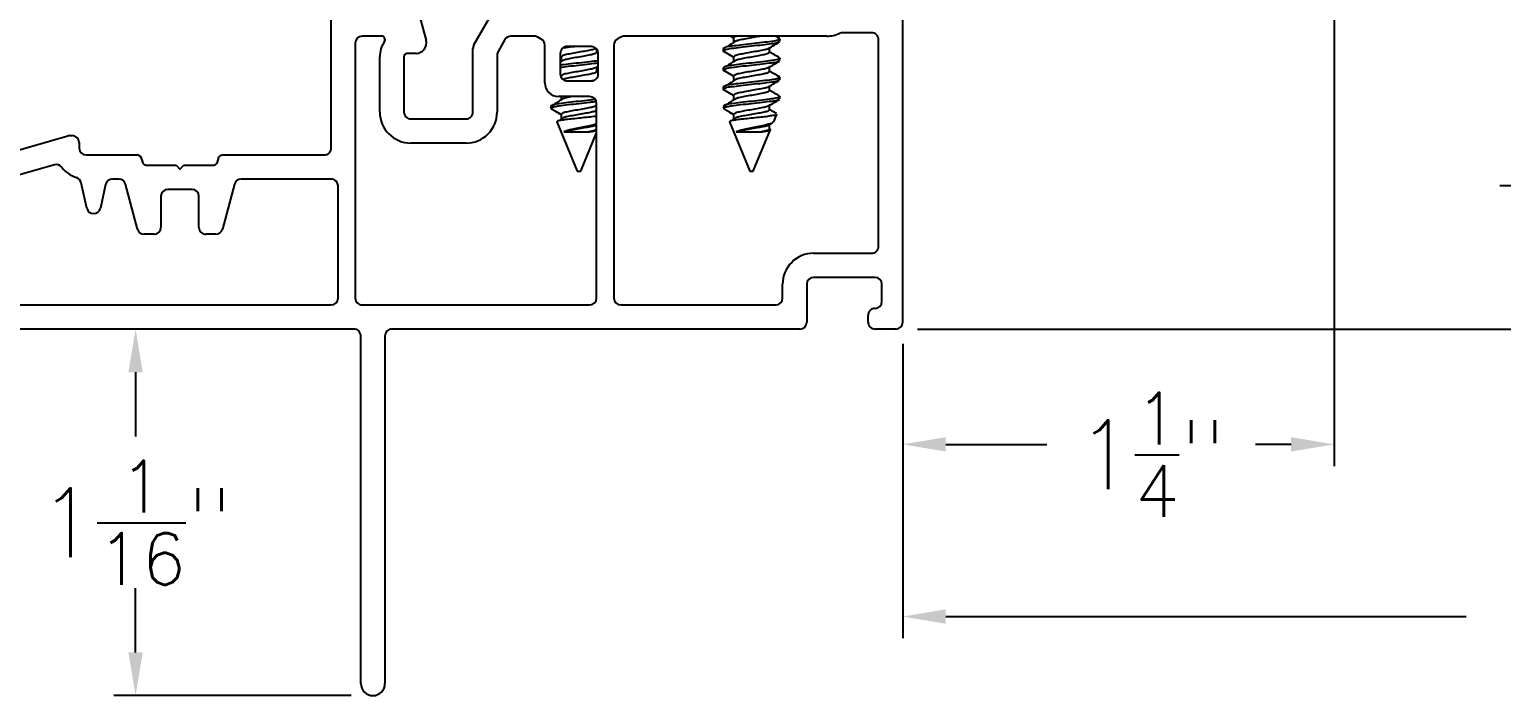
# Model space of a CAD drawing. Extents: x 50.9 to 61.7, y 12.6 to 36.7.
# Drawn here: x 52.995 to 57.26, y 26.823 to 28.754 of the extents above; entities that cross this region are included whole.
import ezdxf

# ---------------------------------------------------------------- set-up
doc = ezdxf.new("R2010")
doc.units = 0
doc.header["$LTSCALE"] = 0.3
doc.header["$MEASUREMENT"] = 0
doc.layers.get('0').update_dxf_attribs({"linetype": 'CONTINUOUS'})
doc.layers.get('Defpoints').update_dxf_attribs({"linetype": 'CONTINUOUS'})
doc.styles.add('ARCHITECTURAL', font='simplex.shx', dxfattribs={"height": 0.2})
doc.dimstyles.new('DIM-MMSTACKED', dxfattribs={"dimscale": 0, "dimtxt": 0.125, "dimasz": 0.125, "dimexe": 0.063, "dimexo": 0.063, "dimgap": 0.07, "dimtad": 0, "dimtih": 1, "dimtoh": 1, "dimdec": 4, "dimzin": 4, "dimdsep": 46, "dimlunit": 4, "dimtxsty": 'ARCHITECTURAL', "dimcen": 0.02, "dimclrt": 7, "dimadec": 0, "dimazin": 0, "dimtfac": 0.75, "dimtdec": 4, "dimtmove": 2, "dimatfit": 3, "dimfxl": 0, "dimfrac": 1, "dimtolj": 1, "dimtzin": 4, "dimarcsym": 0})

# ---------------------------------------------------------------- blocks, each defined once
blk = doc.blocks.new('*D8')
at = {"color": 0, "lineweight": -2}
for p, q in [((53.8722, 27.8851), (53.2396, 27.8851)), ((53.3026, 27.7601), (53.3026, 27.5738)), ((53.3026, 26.9476), (53.3026, 27.1338)), ((53.9272, 26.8226), (53.2396, 26.8226))]:
    blk.add_line(p, q, dxfattribs=at)
at = {"color": 0}
for points in [[(53.2818, 27.7601), (53.3234, 27.7601), (53.3026, 27.8851)], [(53.2818, 26.9476), (53.3234, 26.9476), (53.3026, 26.8226)]]:
    blk.add_solid(points, dxfattribs=at)
at = {"layer": 'Defpoints', "color": 0}
for p in [(53.9352, 27.8851), (53.3026, 26.8226), (53.9902, 26.8226)]:
    blk.add_point(p, dxfattribs=at)
at = {"color": 7, "insert": (53.3026, 27.5038), "char_height": 0.2, "attachment_point": 2, "style": 'ARCHITECTURAL'}
blk.add_mtext('\\A1;1{\\H0.75x;\\S1/16;}"', dxfattribs=at)
blk = doc.blocks.new('*D16')
at = {"color": 0, "lineweight": -2}
for p, q in [((56.3511, 28.8045), (57.5148, 28.8045)), ((57.4518, 28.6795), (57.4518, 28.5518)), ((57.4518, 28.0101), (57.4518, 28.1118)), ((55.5682, 27.8851), (57.5148, 27.8851))]:
    blk.add_line(p, q, dxfattribs=at)
at = {"color": 0}
for points in [[(57.4309, 28.6795), (57.4726, 28.6795), (57.4518, 28.8045)], [(57.4309, 28.0101), (57.4726, 28.0101), (57.4518, 27.8851)]]:
    blk.add_solid(points, dxfattribs=at)
at = {"layer": 'Defpoints', "color": 0}
for p in [(56.2881, 28.8045), (55.5052, 27.8851), (57.4518, 27.8851)]:
    blk.add_point(p, dxfattribs=at)
at = {"color": 7, "insert": (57.4524, 28.4818), "char_height": 0.2, "attachment_point": 2, "style": 'ARCHITECTURAL'}
blk.add_mtext('\\A1;{\\H0.75x;\\S15/16;}"', dxfattribs=at)
blk = doc.blocks.new('*D17')
at = {"color": 0, "lineweight": -2}
for p, q in [((56.7754, 28.9546), (56.7754, 27.488)), ((55.5252, 27.8421), (55.5252, 27.488)), ((55.6502, 27.551), (55.9429, 27.551)), ((56.6504, 27.551), (56.5472, 27.551))]:
    blk.add_line(p, q, dxfattribs=at)
at = {"color": 0}
for points in [[(55.6502, 27.5718), (55.6502, 27.5302), (55.5252, 27.551)], [(56.6504, 27.5718), (56.6504, 27.5302), (56.7754, 27.551)]]:
    blk.add_solid(points, dxfattribs=at)
at = {"layer": 'Defpoints', "color": 0}
for p in [(56.7754, 29.0176), (55.5252, 27.9051), (55.5252, 27.551)]:
    blk.add_point(p, dxfattribs=at)
at = {"color": 7, "insert": (56.2451, 27.701), "char_height": 0.2, "attachment_point": 2, "style": 'ARCHITECTURAL'}
blk.add_mtext('\\A1;1{\\H0.75x;\\S1/4;}"', dxfattribs=at)
blk = doc.blocks.new('*D20')
at = {"color": 0, "lineweight": -2}
for p, q in [((55.5682, 35.2079), (60.5673, 35.2079)), ((60.5043, 35.0829), (60.5043, 32.1718)), ((60.5043, 28.0101), (60.5043, 31.4984)), ((55.5682, 27.8851), (60.5673, 27.8851))]:
    blk.add_line(p, q, dxfattribs=at)
at = {"color": 0}
for points in [[(60.4835, 35.0829), (60.5252, 35.0829), (60.5043, 35.2079)], [(60.4835, 28.0101), (60.5252, 28.0101), (60.5043, 27.8851)]]:
    blk.add_solid(points, dxfattribs=at)
at = {"layer": 'Defpoints', "color": 0}
for p in [(55.5052, 35.2079), (55.5052, 27.8851), (60.5043, 27.8851)]:
    blk.add_point(p, dxfattribs=at)
at = {"color": 7, "insert": (60.5043, 32.1018), "char_height": 0.2, "attachment_point": 2, "style": 'ARCHITECTURAL'}
blk.add_mtext('\\A1;FRAME\\PHEIGHT', dxfattribs=at)
blk = doc.blocks.new('*D36')
at = {"color": 0, "lineweight": -2}
for p, q in [((60.3388, 29.4151), (60.3388, 26.9886)), ((55.5252, 27.8421), (55.5252, 26.9886)), ((55.6502, 27.0516), (57.1574, 27.0516)), ((60.2138, 27.0516), (58.0784, 27.0516))]:
    blk.add_line(p, q, dxfattribs=at)
at = {"color": 0}
for points in [[(55.6502, 27.0725), (55.6502, 27.0308), (55.5252, 27.0516)], [(60.2138, 27.0725), (60.2138, 27.0308), (60.3388, 27.0516)]]:
    blk.add_solid(points, dxfattribs=at)
at = {"layer": 'Defpoints', "color": 0}
for p in [(60.3388, 29.4781), (55.5252, 27.9051), (55.5252, 27.0516)]:
    blk.add_point(p, dxfattribs=at)
at = {"color": 7, "insert": (57.6179, 27.2016), "char_height": 0.2, "attachment_point": 2, "style": 'ARCHITECTURAL'}
blk.add_mtext('\\A1;4{\\H0.75x;\\S13/16;}"', dxfattribs=at)

msp = doc.modelspace()

# ---------------------------------------------------------------- linework, layer by layer
for p, q in [((55.52519, 27.90507), (55.52519, 30.00507)), ((54.28286, 28.70921), (54.33215, 28.79457)), ((53.86919, 28.41007), (53.86919, 28.78457)), ((54.1261, 28.78975), (54.14416, 28.72234)), ((53.93919, 28.71457), (53.93919, 27.97507)), ((54.01535, 28.73457), (53.95919, 28.73457)), ((54.37256, 28.72457), (54.35286, 28.69046)), ((54.45783, 28.73457), (54.38988, 28.73457)), ((54.47819, 28.72591), (54.46783, 28.73189)), ((54.48819, 28.59957), (54.48819, 28.70859)), ((54.68819, 28.70859), (54.68819, 27.97507)), ((54.70854, 28.73189), (54.69819, 28.72591)), ((55.30519, 28.73457), (54.71854, 28.73457)), ((55.03526, 28.72958), (55.02661, 28.73457)), ((55.03526, 28.72958), (55.03526, 28.71601)), ((55.16792, 28.72758), (55.15606, 28.73457)), ((55.16919, 28.71916), (55.16919, 28.72611)), ((55.43519, 28.74457), (55.35101, 28.74457)), ((55.45519, 28.12507), (55.45519, 28.72457)), ((54.01019, 28.51457), (54.01019, 28.67457)), ((54.08019, 28.67457), (54.08019, 28.51457)), ((54.11519, 28.68457), (54.09019, 28.68457)), ((54.28019, 28.51457), (54.28019, 28.69921)), ((54.35019, 28.68046), (54.35019, 28.51457)), ((54.53319, 28.68457), (54.53319, 28.62457)), ((54.53526, 28.67402), (54.53319, 28.67522)), ((54.53319, 28.67504), (54.53526, 28.67371)), ((54.54169, 28.66457), (54.53319, 28.65912)), ((54.53526, 28.67402), (54.53526, 28.66045)), ((54.62319, 28.70457), (54.55319, 28.70457)), ((54.63912, 28.68791), (54.63912, 28.69667)), ((54.64319, 28.62457), (54.64319, 28.68457)), ((55.00519, 28.69833), (55.00519, 28.69139)), ((55.03526, 28.67402), (55.00519, 28.69139)), ((55.03526, 28.67402), (55.03526, 28.66045)), ((55.13912, 28.68791), (55.13912, 28.70061)), ((55.16919, 28.66361), (55.16919, 28.67055)), ((54.63719, 28.64391), (54.64319, 28.64749)), ((54.63912, 28.63236), (54.63912, 28.64506)), ((54.64319, 28.63112), (54.63912, 28.63354)), ((55.00519, 28.64277), (55.00519, 28.63583)), ((55.03526, 28.61847), (55.00519, 28.63583)), ((55.13912, 28.63236), (55.13912, 28.64506)), ((54.53526, 28.61847), (54.53391, 28.61925)), ((54.53526, 28.61847), (54.53526, 28.61571)), ((54.55319, 28.60457), (54.62319, 28.60457)), ((54.63072, 28.60616), (54.62412, 28.60534)), ((55.00519, 28.58722), (55.00519, 28.58027)), ((55.03526, 28.56291), (55.00519, 28.58027)), ((55.03526, 28.61847), (55.03526, 28.60489)), ((55.13912, 28.5768), (55.13912, 28.5895)), ((55.16919, 28.60805), (55.16919, 28.615)), ((54.61819, 28.55957), (54.52819, 28.55957)), ((54.53526, 28.55957), (54.53526, 28.54934)), ((54.63819, 27.97507), (54.63819, 28.53957)), ((55.03526, 28.56291), (55.03526, 28.54934)), ((55.16919, 28.5525), (55.16919, 28.55944)), ((54.10019, 28.49457), (54.26019, 28.49457)), ((54.50519, 28.52936), (54.50771, 28.52326)), ((54.51624, 28.52936), (54.50522, 28.52936)), ((54.53526, 28.50736), (54.50771, 28.52326)), ((54.54169, 28.49791), (54.52972, 28.49023)), ((54.53526, 28.50736), (54.53526, 28.49378)), ((54.63719, 28.5328), (54.63819, 28.53339)), ((55.00519, 28.52936), (55.00771, 28.52326)), ((55.01624, 28.52936), (55.00522, 28.52936)), ((55.03526, 28.50736), (55.00771, 28.52326)), ((55.04169, 28.49791), (55.02972, 28.49023)), ((55.03526, 28.50736), (55.03526, 28.49378)), ((55.13912, 28.52125), (55.13912, 28.53395)), ((55.15147, 28.48659), (55.16052, 28.50844)), ((54.52299, 28.48639), (54.58219, 28.34347)), ((54.54318, 28.45677), (54.61499, 28.45677)), ((54.59219, 28.34347), (54.63819, 28.45452)), ((54.63702, 28.47714), (54.63819, 28.47783)), ((55.02299, 28.48639), (55.08219, 28.34347)), ((55.04318, 28.45677), (55.11499, 28.45677)), ((55.09219, 28.34347), (55.14206, 28.46388)), ((55.13702, 28.47714), (55.14799, 28.48369)), ((55.13912, 28.46569), (55.13912, 28.47839)), ((55.14052, 28.46603), (55.13912, 28.46687)), ((52.66467, 28.31861), (53.10648, 28.4453)), ((53.112, 28.44607), (53.11919, 28.44607)), ((53.13919, 28.42607), (53.13919, 28.41007)), ((54.26019, 28.42457), (54.10019, 28.42457)), ((53.15919, 28.39007), (53.30619, 28.39007)), ((53.55619, 28.39007), (53.84919, 28.39007)), ((53.06726, 28.36123), (52.73467, 28.26586)), ((53.33619, 28.36007), (53.42019, 28.36007)), ((53.42019, 28.36007), (53.43119, 28.34907)), ((53.43119, 28.34907), (53.44219, 28.36007)), ((53.44219, 28.36007), (53.52619, 28.36007)), ((54.58219, 28.34347), (54.58719, 28.34347)), ((54.58719, 28.34347), (54.59219, 28.34347)), ((55.08219, 28.34347), (55.08719, 28.34347)), ((55.08719, 28.34347), (55.09219, 28.34347)), ((53.16157, 28.23574), (53.14519, 28.30964)), ((53.21584, 28.3044), (53.20062, 28.23574)), ((53.25397, 28.32007), (53.23537, 28.32007)), ((53.30821, 28.1749), (53.27329, 28.30525)), ((53.46619, 28.29007), (53.39619, 28.29007)), ((53.58909, 28.30525), (53.55416, 28.1749)), ((53.86919, 28.32007), (53.6084, 28.32007)), ((53.88919, 27.97507), (53.88919, 28.30007)), ((53.37619, 28.27007), (53.37619, 28.18007)), ((53.48619, 28.18007), (53.48619, 28.27007)), ((53.35619, 28.16007), (53.32753, 28.16007)), ((53.53484, 28.16007), (53.50619, 28.16007)), ((55.26719, 28.10507), (55.43519, 28.10507)), ((55.44519, 28.03507), (55.26719, 28.03507)), ((55.17719, 27.97507), (55.17719, 28.01507)), ((55.24719, 28.01507), (55.24719, 27.90507)), ((55.46519, 27.96507), (55.46519, 28.01507)), ((52.74019, 27.95507), (53.86919, 27.95507)), ((53.95919, 27.95507), (54.61819, 27.95507)), ((54.70819, 27.95507), (55.15719, 27.95507)), ((55.42519, 27.90507), (55.42519, 27.92507)), ((53.93519, 27.88507), (52.67019, 27.88507)), ((53.95519, 26.85757), (53.95519, 27.86507)), ((54.02519, 27.86507), (54.02519, 26.85757)), ((55.22719, 27.88507), (54.04519, 27.88507)), ((55.50519, 27.88507), (55.44519, 27.88507))]:
    msp.add_line(p, q)
for centre, radius, start, end in [((53.95919, 28.71457), 0.02, 89.99924, 179.99908), ((54.09019, 28.67457), 0.08, 146.25104, 180.0004), ((54.01535, 28.72457), 0.01, 326.24945, 90.0055), ((54.11519, 28.71457), 0.03, 270.00023, 14.99963), ((54.30019, 28.69921), 0.02, 150.00116, 179.9968), ((54.38988, 28.71457), 0.02, 90.00132, 149.99419), ((54.45782, 28.71456), 0.02001, 60.01423, 89.99452), ((54.46819, 28.70859), 0.02, 359.99831, 60.00186), ((54.70818, 28.70859), 0.02, 119.99814, 180.00169), ((54.71855, 28.71456), 0.02001, 90.00548, 119.98577), ((55.30518, 28.82457), 0.09, 270.00079, 294.6219), ((55.35101, 28.72459), 0.01998, 89.98509, 114.62534), ((55.43519, 28.72457), 0.02, 359.9983, 90.00338), ((54.09019, 28.67457), 0.01, 90, 180.00168), ((54.37019, 28.68046), 0.02, 150.00293, 179.9984), ((54.55319, 28.68457), 0.02, 90.00061, 180.00065), ((54.62318, 28.68457), 0.02, 0.00163, 89.99711), ((54.55318, 28.62457), 0.02, 179.9983, 270.0038), ((54.62319, 28.62457), 0.02, 269.99878, 359.99912), ((54.52819, 28.59957), 0.04, 180.00056, 269.99986), ((54.61819, 28.53957), 0.02, 359.99956, 89.99918), ((54.10019, 28.51457), 0.09, 180.00024, 270.00004), ((54.10018, 28.51457), 0.02, 179.9983, 270.0038), ((54.26019, 28.51457), 0.02, 269.99792, 359.99998), ((54.26019, 28.51457), 0.09, 269.9996, 0.00012), ((53.112, 28.42601), 0.02007, 90.02286, 105.96922), ((53.11919, 28.42607), 0.02, 359.99926, 89.99906), ((53.15919, 28.41007), 0.02, 180.00198, 269.99718), ((53.84919, 28.41007), 0.02, 269.99966, 0.00202), ((53.30619, 28.37507), 0.015, 0.00249, 89.99863), ((53.33618, 28.37507), 0.015, 179.99849, 270.00263), ((53.52619, 28.37507), 0.015, 269.99721, 0.00167), ((53.55618, 28.37507), 0.015, 89.997, 180.00188), ((53.07278, 28.34201), 0.02, 38.23117, 106.00042), ((53.15918, 28.41006), 0.08998, 218.22519, 252.25767), ((53.12566, 28.30531), 0.02, 12.49555, 72.25551), ((53.23536, 28.30007), 0.02, 89.99886, 167.4994), ((53.25397, 28.30008), 0.02, 14.99508, 90.00425), ((53.39619, 28.27007), 0.02, 90.00062, 180.00022), ((53.46619, 28.27007), 0.02, 359.99978, 89.99938), ((53.6084, 28.30007), 0.02, 89.99848, 165.00219), ((53.86919, 28.30007), 0.02, 359.9983, 90.00422), ((53.18109, 28.24007), 0.02, 192.50138, 347.49862), ((53.32753, 28.18007), 0.02, 194.99781, 270.00152), ((53.35619, 28.18007), 0.02, 270.00102, 0.00066), ((53.50619, 28.18007), 0.02, 179.99798, 270.00034), ((53.53484, 28.18007), 0.02, 270.00134, 344.99933), ((55.43519, 28.12507), 0.02, 269.99966, 0.00202), ((55.26718, 28.01507), 0.09, 89.99903, 180.0006), ((55.26719, 28.01507), 0.02, 90.00062, 180.00022), ((55.44518, 28.01507), 0.02, 0.00163, 89.99753), ((53.86919, 27.97507), 0.02, 270.00062, 0.00022), ((53.95919, 27.97507), 0.02, 179.999, 269.99932), ((54.61818, 27.97507), 0.02, 270.00289, 359.99837), ((54.70819, 27.97507), 0.02, 180.00204, 269.9967), ((55.15719, 27.97507), 0.02, 270.00094, 0.00074), ((55.44518, 27.92507), 0.02, 89.99662, 180.0017), ((55.44518, 27.96507), 0.02, 270.00247, 359.99837), ((55.22718, 27.90507), 0.02, 270.00331, 359.99837), ((55.44519, 27.90507), 0.02, 179.99798, 270.00034), ((55.50518, 27.90507), 0.02, 270.00414, 359.9967), ((53.93519, 27.86507), 0.02, 359.9983, 90.00422), ((54.04518, 27.86507), 0.02, 89.99578, 180.0017), ((53.99019, 26.85757), 0.035, 180.00029, 359.99971)]:
    msp.add_arc(centre, radius, start, end)
for points, knots in [([(55.16635, 28.72767), (55.1676, 28.72716), (55.17159, 28.72553), (55.15644, 28.72035), (55.14393, 28.719), (55.1164, 28.71539), (55.08738, 28.71222), (55.05725, 28.70903), (55.03224, 28.70548), (55.01452, 28.70401), (55.0072, 28.69955), (55.00519, 28.69833)], [0, 0, 0, 0, 0.01901285, 0.06021505, 0.16869061, 0.32256516, 0.50950677, 0.69644846, 0.85032216, 0.95879856, 1, 1, 1, 1]), ([(55.16635, 28.7176), (55.16525, 28.71696), (55.15882, 28.71318), (55.14209, 28.71214), (55.1171, 28.70841), (55.08718, 28.70529), (55.05729, 28.70208), (55.03223, 28.69854), (55.01452, 28.69706), (55.0072, 28.69261), (55.00519, 28.69139)], [0, 0, 0, 0, 0.02306649, 0.13583006, 0.29578637, 0.49011774, 0.68445, 0.84440542, 0.95716987, 1, 1, 1, 1]), ([(55.04169, 28.72013), (55.03708, 28.71716), (55.0278, 28.71118), (55.01844, 28.70532), (55.01373, 28.70237)], [0, 0, 0, 0, 0.4965704, 1, 1, 1, 1]), ([(55.02696, 28.73457), (55.02725, 28.73439), (55.03003, 28.73264), (55.03279, 28.73086), (55.03526, 28.72926)], [0, 0, 0, 0, 0.1059529, 1, 1, 1, 1]), ([(55.04415, 28.73457), (55.0424, 28.7342), (55.03892, 28.73345), (55.03647, 28.73086), (55.03526, 28.72958)], [0, 0, 0, 0, 0.5039784, 1, 1, 1, 1]), ([(55.11445, 28.73457), (55.11205, 28.73409), (55.10299, 28.73229), (55.08717, 28.72965), (55.06833, 28.72609), (55.05303, 28.72378), (55.04486, 28.72098), (55.042, 28.72)], [0, 0, 0, 0, 0.0992188, 0.3747213, 0.6502238, 0.8774389, 1, 1, 1, 1]), ([(55.13719, 28.69947), (55.14228, 28.70251), (55.1525, 28.70863), (55.16277, 28.71466), (55.16792, 28.71769)], [0, 0, 0, 0, 0.49807172, 1, 1, 1, 1]), ([(54.64319, 28.66327), (54.63508, 28.66224), (54.61643, 28.65987), (54.58719, 28.65666), (54.5586, 28.65353), (54.54062, 28.65125), (54.53319, 28.6503)], [0, 0, 0, 0, 0.22128, 0.5090981, 0.7969163, 1, 1, 1, 1]), ([(54.6365, 28.69952), (54.63608, 28.69914), (54.63269, 28.69602), (54.62188, 28.69467), (54.6062, 28.6911), (54.58718, 28.68793), (54.56821, 28.68466), (54.55239, 28.68132), (54.54065, 28.67932), (54.5365, 28.67525), (54.53526, 28.67402)], [0, 0, 0, 0, 0.0161355, 0.1305636, 0.2901014, 0.4835414, 0.6769795, 0.8365174, 0.9509501, 1, 1, 1, 1]), ([(54.58098, 28.70457), (54.57249, 28.70365), (54.55927, 28.7022), (54.54607, 28.70053), (54.54136, 28.69993)], [0, 0, 0, 0, 0.6426277, 1, 1, 1, 1]), ([(54.63912, 28.68791), (54.63787, 28.68669), (54.63372, 28.68261), (54.62197, 28.68061), (54.60617, 28.67726), (54.58715, 28.67409), (54.56834, 28.67053), (54.55303, 28.66823), (54.54486, 28.66542), (54.542, 28.66444)], [0, 0, 0, 0, 0.05133588, 0.17109799, 0.33806548, 0.54051668, 0.74296788, 0.90993537, 1, 1, 1, 1]), ([(55.16635, 28.67212), (55.1676, 28.6716), (55.17159, 28.66997), (55.15644, 28.66479), (55.14393, 28.66344), (55.1164, 28.65983), (55.08738, 28.65667), (55.05725, 28.65348), (55.03224, 28.64992), (55.01452, 28.64845), (55.0072, 28.644), (55.00519, 28.64277)], [0, 0, 0, 0, 0.0190128, 0.0602183, 0.1686922, 0.3225665, 0.5095077, 0.696449, 0.8503224, 0.9587986, 1, 1, 1, 1]), ([(55.04169, 28.66457), (55.03708, 28.6616), (55.0278, 28.65563), (55.01844, 28.64977), (55.01373, 28.64682)], [0, 0, 0, 0, 0.4965704, 1, 1, 1, 1]), ([(55.1365, 28.69952), (55.13608, 28.69914), (55.13269, 28.69602), (55.12188, 28.69467), (55.1062, 28.6911), (55.08718, 28.68793), (55.06821, 28.68466), (55.05239, 28.68132), (55.04065, 28.67932), (55.0365, 28.67525), (55.03526, 28.67402)], [0, 0, 0, 0, 0.01613548, 0.13056342, 0.29010246, 0.48354228, 0.67698014, 0.83651782, 0.95094915, 1, 1, 1, 1]), ([(55.13912, 28.68791), (55.13787, 28.68669), (55.13372, 28.68261), (55.12197, 28.68061), (55.10617, 28.67726), (55.08715, 28.67409), (55.06834, 28.67053), (55.05303, 28.66823), (55.04486, 28.66542), (55.042, 28.66444)], [0, 0, 0, 0, 0.0513359, 0.171098, 0.3380669, 0.5405181, 0.7429693, 0.9099368, 1, 1, 1, 1]), ([(55.16792, 28.67203), (55.16277, 28.67505), (55.15314, 28.68071), (55.14357, 28.68644), (55.13912, 28.6891)], [0, 0, 0, 0, 0.5354677, 1, 1, 1, 1]), ([(54.64319, 28.65633), (54.63508, 28.6553), (54.61643, 28.65292), (54.58719, 28.64972), (54.5586, 28.64659), (54.54062, 28.6443), (54.53319, 28.64336)], [0, 0, 0, 0, 0.221281, 0.5090975, 0.7969166, 1, 1, 1, 1]), ([(54.6365, 28.64397), (54.63608, 28.64358), (54.63269, 28.64047), (54.62188, 28.63911), (54.6062, 28.63554), (54.58718, 28.63237), (54.56821, 28.62911), (54.55239, 28.62577), (54.54065, 28.62377), (54.5365, 28.61969), (54.53526, 28.61847)], [0, 0, 0, 0, 0.0161355, 0.1305636, 0.2901014, 0.4835414, 0.6769795, 0.8365174, 0.9509501, 1, 1, 1, 1]), ([(54.63912, 28.63236), (54.63787, 28.63113), (54.63372, 28.62706), (54.62197, 28.62506), (54.60617, 28.6217), (54.58715, 28.61854), (54.56834, 28.61498), (54.55303, 28.61267), (54.54486, 28.60987), (54.542, 28.60888)], [0, 0, 0, 0, 0.05133588, 0.17109799, 0.33806548, 0.54051668, 0.74296788, 0.90993537, 1, 1, 1, 1]), ([(55.16635, 28.66204), (55.16525, 28.6614), (55.15882, 28.65762), (55.14209, 28.65658), (55.1171, 28.65286), (55.08718, 28.64973), (55.05729, 28.64653), (55.03223, 28.64298), (55.01452, 28.64151), (55.0072, 28.63706), (55.00519, 28.63583)], [0, 0, 0, 0, 0.0230665, 0.1358301, 0.2957872, 0.4901178, 0.68445, 0.8444054, 0.9571699, 1, 1, 1, 1]), ([(55.1365, 28.64397), (55.13608, 28.64358), (55.13269, 28.64047), (55.12188, 28.63911), (55.1062, 28.63554), (55.08718, 28.63237), (55.06821, 28.62911), (55.05239, 28.62577), (55.04065, 28.62377), (55.0365, 28.61969), (55.03526, 28.61847)], [0, 0, 0, 0, 0.01613548, 0.13056342, 0.29010246, 0.48354228, 0.67698014, 0.83651782, 0.95094915, 1, 1, 1, 1]), ([(55.13912, 28.63236), (55.13787, 28.63113), (55.13372, 28.62706), (55.12197, 28.62506), (55.10617, 28.6217), (55.08715, 28.61854), (55.06834, 28.61498), (55.05303, 28.61267), (55.04486, 28.60987), (55.042, 28.60888)], [0, 0, 0, 0, 0.0513359, 0.171098, 0.3380669, 0.5405181, 0.7429693, 0.9099368, 1, 1, 1, 1]), ([(55.13719, 28.64391), (55.14228, 28.64696), (55.1525, 28.65307), (55.16277, 28.65911), (55.16792, 28.66213)], [0, 0, 0, 0, 0.49807172, 1, 1, 1, 1]), ([(55.16792, 28.61647), (55.16277, 28.6195), (55.15314, 28.62515), (55.14357, 28.63088), (55.13912, 28.63354)], [0, 0, 0, 0, 0.5354677, 1, 1, 1, 1]), ([(55.16635, 28.61656), (55.1676, 28.61605), (55.17159, 28.61442), (55.15644, 28.60924), (55.14393, 28.60789), (55.1164, 28.60428), (55.08738, 28.60111), (55.05725, 28.59792), (55.03224, 28.59437), (55.01452, 28.5929), (55.0072, 28.58844), (55.00519, 28.58722)], [0, 0, 0, 0, 0.0190128, 0.0602183, 0.1686922, 0.3225665, 0.5095077, 0.696449, 0.8503224, 0.9587986, 1, 1, 1, 1]), ([(55.16635, 28.60649), (55.16525, 28.60584), (55.15882, 28.60207), (55.14209, 28.60103), (55.1171, 28.5973), (55.08718, 28.59418), (55.05729, 28.59097), (55.03223, 28.58742), (55.01452, 28.58595), (55.0072, 28.5815), (55.00519, 28.58027)], [0, 0, 0, 0, 0.0230665, 0.1358301, 0.2957872, 0.4901178, 0.68445, 0.8444054, 0.9571699, 1, 1, 1, 1]), ([(55.04169, 28.60902), (55.03708, 28.60605), (55.0278, 28.60007), (55.01844, 28.59421), (55.01373, 28.59126)], [0, 0, 0, 0, 0.4965704, 1, 1, 1, 1]), ([(55.1365, 28.58841), (55.13608, 28.58803), (55.13269, 28.58491), (55.12188, 28.58355), (55.1062, 28.57999), (55.08718, 28.57682), (55.06821, 28.57355), (55.05239, 28.57021), (55.04065, 28.56821), (55.0365, 28.56414), (55.03526, 28.56291)], [0, 0, 0, 0, 0.0161355, 0.1305666, 0.2901033, 0.4835429, 0.6769805, 0.836518, 0.9509492, 1, 1, 1, 1]), ([(55.13719, 28.58836), (55.14228, 28.5914), (55.1525, 28.59752), (55.16277, 28.60355), (55.16792, 28.60658)], [0, 0, 0, 0, 0.49807172, 1, 1, 1, 1]), ([(55.16792, 28.56091), (55.16277, 28.56394), (55.15314, 28.5696), (55.14357, 28.57533), (55.13912, 28.57799)], [0, 0, 0, 0, 0.5354677, 1, 1, 1, 1]), ([(54.6341, 28.55103), (54.62902, 28.55039), (54.6134, 28.54841), (54.58721, 28.54553), (54.55729, 28.54237), (54.53223, 28.53881), (54.51452, 28.53734), (54.5072, 28.53289), (54.50519, 28.53166)], [0, 0, 0, 0, 0.11733679, 0.36091194, 0.6044872, 0.8049766, 0.94631569, 1, 1, 1, 1]), ([(54.54169, 28.55346), (54.53708, 28.55049), (54.5278, 28.54451), (54.51844, 28.53866), (54.51373, 28.53571)], [0, 0, 0, 0, 0.4965685, 1, 1, 1, 1]), ([(54.63567, 28.54428), (54.63007, 28.54357), (54.61393, 28.54152), (54.58718, 28.53866), (54.55739, 28.53516), (54.53363, 28.53273), (54.52064, 28.53021), (54.51624, 28.52936)], [0, 0, 0, 0, 0.1406918, 0.4054979, 0.6703063, 0.888272, 1, 1, 1, 1]), ([(54.56846, 28.55957), (54.56801, 28.55949), (54.56206, 28.55842), (54.55303, 28.55713), (54.54486, 28.55431), (54.542, 28.55333)], [0, 0, 0, 0, 0.0497523, 0.6670311, 1, 1, 1, 1]), ([(55.16635, 28.56101), (55.1676, 28.56049), (55.17159, 28.55886), (55.15644, 28.55368), (55.14393, 28.55233), (55.1164, 28.54872), (55.08738, 28.54556), (55.05725, 28.54237), (55.03224, 28.53881), (55.01452, 28.53734), (55.0072, 28.53289), (55.00519, 28.53166)], [0, 0, 0, 0, 0.0190128, 0.0602183, 0.1686922, 0.3225665, 0.5095077, 0.696449, 0.8503224, 0.9587986, 1, 1, 1, 1]), ([(55.04169, 28.55346), (55.03708, 28.55049), (55.0278, 28.54451), (55.01844, 28.53866), (55.01373, 28.53571)], [0, 0, 0, 0, 0.4965704, 1, 1, 1, 1]), ([(55.16635, 28.55093), (55.16525, 28.55029), (55.15882, 28.54651), (55.14209, 28.54547), (55.1171, 28.54173), (55.08715, 28.5387), (55.0574, 28.53516), (55.03363, 28.53273), (55.02064, 28.53021), (55.01624, 28.52936)], [0, 0, 0, 0, 0.0248991, 0.1466215, 0.3192871, 0.5290569, 0.7388285, 0.9114931, 1, 1, 1, 1]), ([(55.13912, 28.5768), (55.13787, 28.57558), (55.13372, 28.5715), (55.12197, 28.5695), (55.10617, 28.56615), (55.08715, 28.56298), (55.06834, 28.55942), (55.05303, 28.55712), (55.04486, 28.55431), (55.042, 28.55333)], [0, 0, 0, 0, 0.0513359, 0.171098, 0.3380669, 0.5405181, 0.7429693, 0.9099368, 1, 1, 1, 1]), ([(55.13719, 28.5328), (55.14228, 28.53585), (55.1525, 28.54196), (55.16277, 28.54799), (55.16792, 28.55102)], [0, 0, 0, 0, 0.49807172, 1, 1, 1, 1]), ([(54.51624, 28.52936), (54.51276, 28.52863), (54.50849, 28.52772), (54.50784, 28.52396), (54.50771, 28.52326)], [0, 0, 0, 0, 0.8135568, 1, 1, 1, 1]), ([(54.5148, 28.51959), (54.5192, 28.51687), (54.52604, 28.51264), (54.53283, 28.50833), (54.53526, 28.5068)], [0, 0, 0, 0, 0.6431587, 1, 1, 1, 1]), ([(54.52299, 28.48639), (54.52365, 28.48714), (54.52644, 28.49031), (54.53659, 28.49102), (54.55086, 28.4939), (54.57041, 28.49565), (54.59209, 28.49815), (54.61394, 28.50054), (54.62936, 28.50187), (54.63708, 28.50313), (54.63819, 28.50331)], [0, 0, 0, 0, 0.0252852, 0.1063018, 0.2391596, 0.4088371, 0.6040005, 0.7996178, 0.9714473, 1, 1, 1, 1]), ([(54.6365, 28.53286), (54.63608, 28.53247), (54.63269, 28.52936), (54.62188, 28.528), (54.6062, 28.52443), (54.58718, 28.52126), (54.56821, 28.518), (54.55239, 28.51466), (54.54065, 28.51266), (54.5365, 28.50858), (54.53526, 28.50736)], [0, 0, 0, 0, 0.0161355, 0.1305668, 0.2901023, 0.4835421, 0.6769799, 0.8365176, 0.9509502, 1, 1, 1, 1]), ([(54.63912, 28.52125), (54.63787, 28.52002), (54.63372, 28.51594), (54.62197, 28.51395), (54.60617, 28.51059), (54.58715, 28.50743), (54.56834, 28.50387), (54.55303, 28.50156), (54.54486, 28.49876), (54.542, 28.49777)], [0, 0, 0, 0, 0.05133588, 0.17109799, 0.33806548, 0.54051668, 0.74296788, 0.90993537, 1, 1, 1, 1]), ([(55.01624, 28.52936), (55.01276, 28.52863), (55.00849, 28.52772), (55.00784, 28.52396), (55.00771, 28.52326)], [0, 0, 0, 0, 0.8135568, 1, 1, 1, 1]), ([(55.0148, 28.51959), (55.0192, 28.51687), (55.02604, 28.51264), (55.03283, 28.50833), (55.03526, 28.5068)], [0, 0, 0, 0, 0.6431587, 1, 1, 1, 1]), ([(55.02299, 28.48639), (55.02365, 28.48714), (55.02644, 28.49031), (55.03659, 28.49102), (55.05086, 28.4939), (55.0704, 28.49566), (55.09214, 28.49812), (55.11378, 28.50063), (55.13396, 28.50197), (55.14706, 28.50583), (55.15842, 28.50506), (55.15953, 28.50841), (55.15966, 28.5088)], [0, 0, 0, 0, 0.02117885, 0.08903715, 0.20031859, 0.34244013, 0.50590864, 0.66975838, 0.81368247, 0.92603778, 0.99159587, 1, 1, 1, 1]), ([(55.1365, 28.53286), (55.13608, 28.53247), (55.13269, 28.52936), (55.12188, 28.528), (55.1062, 28.52443), (55.08718, 28.52126), (55.06821, 28.518), (55.05239, 28.51466), (55.04065, 28.51266), (55.0365, 28.50858), (55.03526, 28.50736)], [0, 0, 0, 0, 0.0161355, 0.1305666, 0.2901033, 0.4835429, 0.6769805, 0.836518, 0.9509492, 1, 1, 1, 1]), ([(55.13912, 28.52125), (55.13787, 28.52002), (55.13372, 28.51594), (55.12197, 28.51395), (55.10617, 28.51059), (55.08715, 28.50743), (55.06834, 28.50387), (55.05303, 28.50156), (55.04486, 28.49876), (55.042, 28.49777)], [0, 0, 0, 0, 0.0513359, 0.171098, 0.3380669, 0.5405181, 0.7429693, 0.9099368, 1, 1, 1, 1]), ([(55.1595, 28.51032), (55.15716, 28.5117), (55.15035, 28.51571), (55.14356, 28.51977), (55.13912, 28.52243)], [0, 0, 0, 0, 0.3439883, 1, 1, 1, 1]), ([(54.63819, 28.48), (54.63722, 28.47964), (54.63087, 28.47729), (54.61741, 28.47474), (54.59862, 28.47094), (54.57947, 28.46686), (54.56239, 28.463), (54.55024, 28.46006), (54.54451, 28.45739), (54.54318, 28.45677)], [0, 0, 0, 0, 0.0314519, 0.2074366, 0.4175274, 0.6197336, 0.8064377, 0.9552196, 1, 1, 1, 1]), ([(54.63639, 28.4772), (54.636, 28.47685), (54.63264, 28.47378), (54.62187, 28.47245), (54.60621, 28.46886), (54.58714, 28.46576), (54.56832, 28.46225), (54.55351, 28.45983), (54.54566, 28.4575), (54.54318, 28.45677)], [0, 0, 0, 0, 0.0161623, 0.1421108, 0.3177031, 0.5306121, 0.743521, 0.9191134, 1, 1, 1, 1]), ([(54.63912, 28.46569), (54.63787, 28.46447), (54.63373, 28.46038), (54.62465, 28.4589), (54.61787, 28.4574), (54.61499, 28.45677)], [0, 0, 0, 0, 0.1974662, 0.6581376, 1, 1, 1, 1]), ([(54.61499, 28.45677), (54.61988, 28.45748), (54.6279, 28.45866), (54.63567, 28.46095), (54.63871, 28.46184)], [0, 0, 0, 0, 0.60937823, 1, 1, 1, 1]), ([(55.15117, 28.48672), (55.14975, 28.48542), (55.14531, 28.48133), (55.13351, 28.47857), (55.11754, 28.47447), (55.09858, 28.47101), (55.07948, 28.46684), (55.06238, 28.463), (55.05024, 28.46006), (55.04451, 28.45739), (55.04318, 28.45677)], [0, 0, 0, 0, 0.050751, 0.1587965, 0.3116438, 0.4941116, 0.6697315, 0.8318876, 0.9611062, 1, 1, 1, 1]), ([(55.13639, 28.4772), (55.136, 28.47685), (55.13264, 28.47378), (55.12187, 28.47245), (55.10621, 28.46886), (55.08714, 28.46576), (55.06832, 28.46225), (55.05351, 28.45983), (55.04566, 28.4575), (55.04318, 28.45677)], [0, 0, 0, 0, 0.0161611, 0.1421096, 0.3177033, 0.5306122, 0.7435211, 0.9191134, 1, 1, 1, 1]), ([(55.11499, 28.45677), (55.12009, 28.45762), (55.12847, 28.45903), (55.13594, 28.46066), (55.14347, 28.46371), (55.14121, 28.46523), (55.14037, 28.46579)], [0, 0, 0, 0, 0.4797169, 0.787219, 0.9214396, 1, 1, 1, 1]), ([(55.13912, 28.46569), (55.13787, 28.46447), (55.13373, 28.46038), (55.12465, 28.4589), (55.11787, 28.4574), (55.11499, 28.45677)], [0, 0, 0, 0, 0.1974662, 0.6581376, 1, 1, 1, 1])]:
    msp.add_open_spline(points, degree=3, knots=knots)

# ---------------------------------------------------------------- dimensions: what is measured, and where the dimension line sits
at = {"color": 0}
dim = msp.add_linear_dim(base=(60.50432, 27.88507), p1=(55.50519, 35.20793), p2=(55.50519, 27.88507), angle=90, text='FRAME\\PHEIGHT', dimstyle='DIM-MMSTACKED', override={"dimscale": 1, "dimpost": '\\X'}, dxfattribs=at)
dim.commit()
dim.dimension.update_dxf_attribs({"geometry": '*D20', "text_midpoint": (60.50432, 31.83509), "dimtype": 160})
for base, p1, p2, picture, middle in [((55.525186, 27.05162), (60.338841, 29.478122), (55.525186, 27.905073), '*D36', (57.6179, 27.05162)), ((55.52519, 27.551), (56.77545, 29.01756), (55.52519, 27.90507), '*D17', (56.24509, 27.551))]:
    dim = msp.add_linear_dim(base=base, p1=p1, p2=p2, dimstyle='DIM-MMSTACKED', override={"dimscale": 1, "dimpost": '\\X'}, dxfattribs=at)
    dim.commit()
    dim.dimension.update_dxf_attribs({"geometry": picture, "text_midpoint": middle, "dimtype": 160})
for base, p1, p2, picture, middle in [((57.45177, 27.88507), (56.28811, 28.80453), (55.50519, 27.88507), '*D16', (57.45241, 28.3318)), ((53.30261, 26.82257), (53.93519, 27.88507), (53.99019, 26.82257), '*D8', (53.30261, 27.35382))]:
    dim = msp.add_linear_dim(base=base, p1=p1, p2=p2, angle=90, dimstyle='DIM-MMSTACKED', override={"dimscale": 1, "dimpost": '\\X'}, dxfattribs=at)
    dim.commit()
    dim.dimension.update_dxf_attribs({"geometry": picture, "text_midpoint": middle, "dimtype": 160})

doc.saveas('drawing.dxf')
